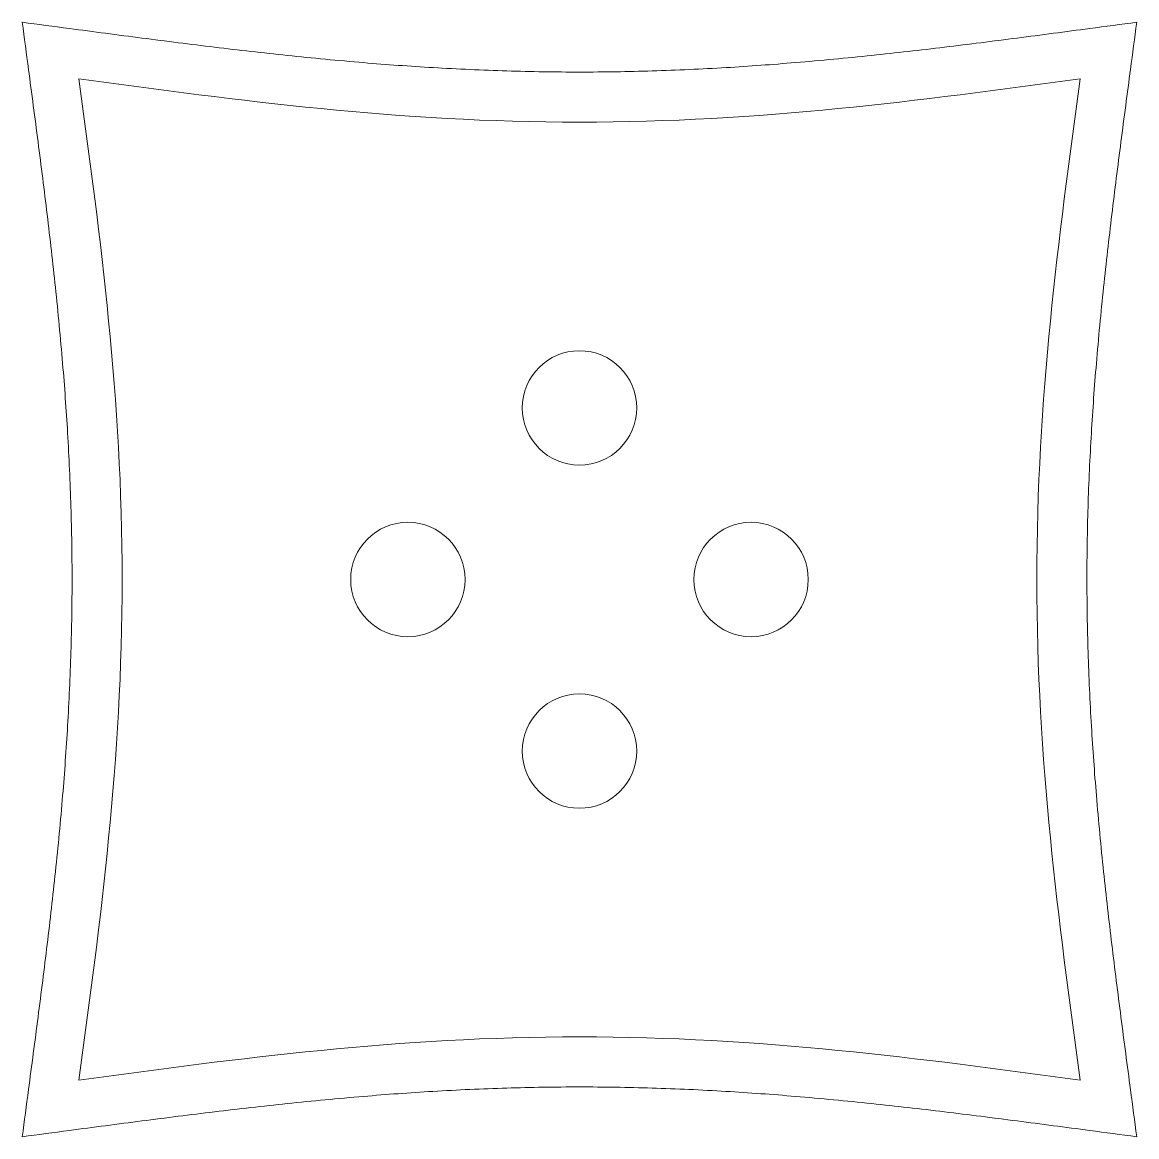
# Model space of a CAD drawing. Header units: millimetres. Extents: x 201 to 347, y 508 to 654.
import ezdxf

# ---------------------------------------------------------------- set-up
doc = ezdxf.new("R2010")
doc.units = ezdxf.units.MM

msp = doc.modelspace()

# ---------------------------------------------------------------- linework, layer by layer
at = {"color": 7, "linetype": 'Continuous', "lineweight": 18}
for centre in [(273.77, 603.11), (251.27, 580.61), (296.27, 580.61), (273.77, 558.11)]:
    msp.add_circle(centre, 7.5, dxfattribs=at)
at = {"color": 5, "linetype": 'Continuous', "lineweight": 0}
for points, knots in [([(200.71, 507.54), (200.98, 509.61), (201.67, 514.82), (202.78, 523.23), (203.99, 532.75), (205.1, 542.44), (206.01, 551.99), (206.7, 561.59), (207.13, 571.04), (207.28, 580.62), (207.13, 590.2), (206.7, 599.64), (206.01, 609.24), (205.09, 618.79), (203.99, 628.47), (202.78, 637.99), (201.67, 646.4), (200.98, 651.61), (200.71, 653.68)], [0, 0, 0, 0, 0.042406, 0.107785, 0.173151, 0.238495, 0.306925, 0.369169, 0.43521, 0.500092, 0.564941, 0.630952, 0.693171, 0.761578, 0.826902, 0.89225, 0.957612, 1, 1, 1, 1]), ([(200.71, 653.68), (202.77, 653.4), (207.99, 652.71), (216.4, 651.6), (225.92, 650.39), (235.6, 649.29), (245.15, 648.37), (254.76, 647.68), (264.2, 647.25), (273.78, 647.1), (283.37, 647.25), (292.81, 647.68), (302.41, 648.38), (311.96, 649.29), (321.64, 650.39), (331.16, 651.6), (339.56, 652.71), (344.78, 653.4), (346.84, 653.68)], [0, 0, 0, 0, 0.042406, 0.107785, 0.173151, 0.238495, 0.306925, 0.369169, 0.43521, 0.500092, 0.564941, 0.630952, 0.693171, 0.761578, 0.826902, 0.89225, 0.957612, 1, 1, 1, 1]), ([(346.84, 653.68), (346.57, 651.61), (345.88, 646.4), (344.76, 637.99), (343.56, 628.47), (342.45, 618.78), (341.54, 609.23), (340.84, 599.63), (340.41, 590.18), (340.26, 580.6), (340.42, 571.02), (340.85, 561.58), (341.54, 551.97), (342.45, 542.43), (343.56, 532.75), (344.76, 523.23), (345.88, 514.82), (346.57, 509.6), (346.84, 507.54)], [0, 0, 0, 0, 0.042406, 0.107785, 0.173151, 0.238495, 0.306925, 0.369169, 0.43521, 0.500092, 0.564941, 0.630952, 0.693171, 0.761578, 0.826902, 0.89225, 0.957612, 1, 1, 1, 1]), ([(208.13, 646.25), (229.07, 643.42), (250, 640.58), (297.54, 640.58), (318.48, 643.42), (339.42, 646.25)], [0, 0, 0, 0, 0.5, 0.5, 1, 1, 1, 1]), ([(208.13, 514.97), (210.97, 535.9), (213.8, 556.84), (213.8, 604.38), (210.97, 625.32), (208.13, 646.25)], [0, 0, 0, 0, 0.5, 0.5, 1, 1, 1, 1]), ([(339.42, 646.25), (336.58, 625.32), (333.74, 604.38), (333.74, 556.84), (336.58, 535.9), (339.42, 514.97)], [0, 0, 0, 0, 0.5, 0.5, 1, 1, 1, 1]), ([(339.42, 514.97), (318.48, 517.8), (297.54, 520.64), (250, 520.64), (229.07, 517.8), (208.13, 514.97)], [0, 0, 0, 0, 0.5, 0.5, 1, 1, 1, 1]), ([(346.84, 507.54), (344.78, 507.82), (339.56, 508.51), (331.15, 509.62), (321.63, 510.83), (311.94, 511.93), (302.39, 512.84), (292.79, 513.54), (283.34, 513.97), (273.76, 514.12), (264.18, 513.97), (254.74, 513.54), (245.14, 512.84), (235.59, 511.93), (225.91, 510.83), (216.39, 509.62), (207.98, 508.51), (202.77, 507.82), (200.71, 507.54)], [0, 0, 0, 0, 0.042406, 0.107785, 0.173151, 0.238495, 0.306925, 0.369169, 0.43521, 0.500092, 0.564941, 0.630952, 0.693171, 0.761578, 0.826902, 0.89225, 0.957612, 1, 1, 1, 1])]:
    msp.add_open_spline(points, degree=3, knots=knots, dxfattribs=at)

doc.saveas('drawing.dxf')
